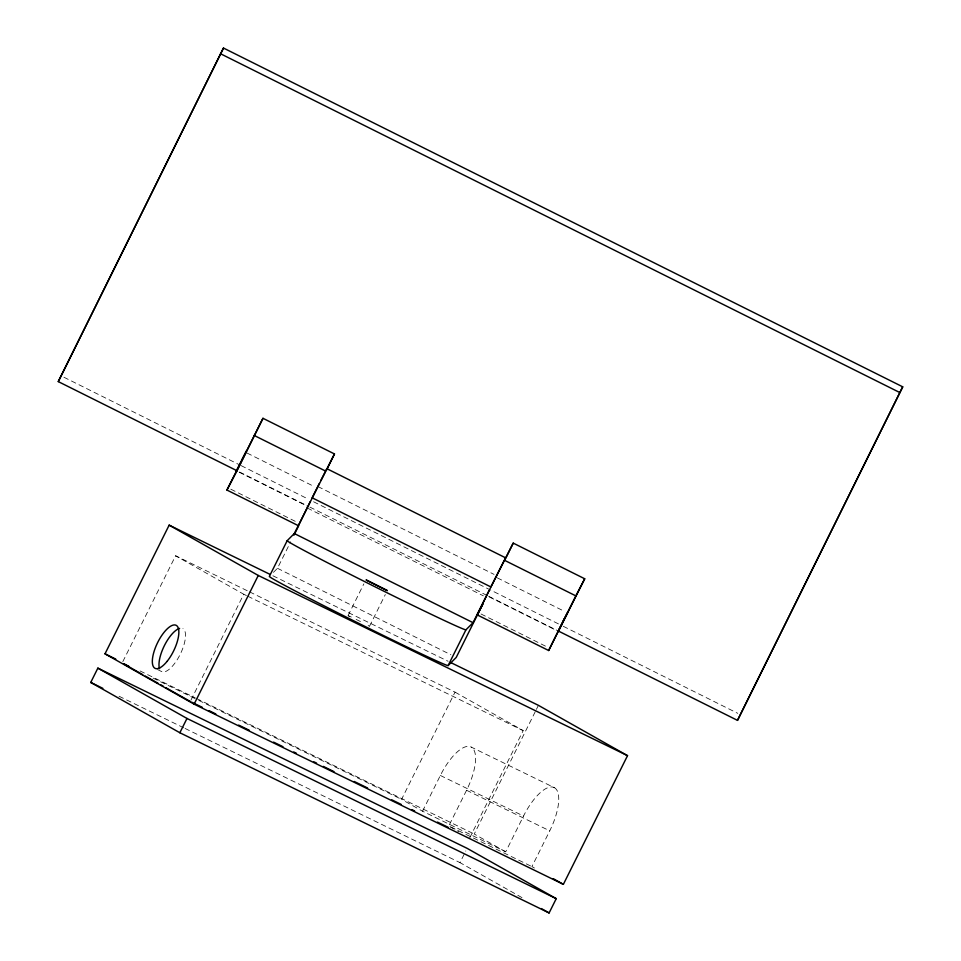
<?xml version="1.0" encoding="UTF-8"?>
<svg xmlns="http://www.w3.org/2000/svg" width="961" height="961" viewBox="0 0 961 961"><rect width="100%" height="100%" fill="white"/><g stroke="black" fill="none" stroke-linecap="round" stroke-linejoin="round"><path stroke-width="0.72" stroke-dasharray="4.8 3.6" d="M122.804 661.661L175.599 555.77L248.142 591.171M190.951 700.137L243.746 594.246L175.599 555.77M273.429 572.336L277.477 568.287L290.678 541.8M348.026 615.629L363.871 583.856M369.48 626.32L385.313 594.547M422.54 811.204L440.354 775.467A39.954 15.028 -64 0 1 471.286 747.117L554.449 787.708A39.954 15.028 -64 0 0 523.529 816.045L505.702 851.794L422.54 811.204L401.566 799.372L455.034 692.136L249.488 591.832M449.412 824.682L466.565 790.266A39.954 15.028 -64 0 0 471.286 747.117M469.713 837.848L523.18 730.612L455.034 692.136M521.991 897.634L459.995 862.63L465.833 850.929M505.702 851.794L474.253 834.028L535.745 710.708M536.406 709.362L538.412 705.338M554.449 787.708A39.954 15.028 -64 0 1 549.74 830.845L531.913 866.594L535.685 868.72M348.447 615.761L351.306 617.058M272.924 575.783L448.126 661.276M243.746 594.246L246.436 595.556M247.77 596.216L523.18 730.612M440.354 775.467L523.529 816.045M466.565 790.266L549.74 830.845M157.568 669.565L161.556 671.523A23.965 9.021 -64 0 0 180.115 654.513A23.965 9.021 -64 0 0 182.938 628.626M140.042 670.934L195.287 697.902M196.633 698.551L474.253 834.028M153.039 678.082L197.365 699.716M198.711 700.365L401.566 799.372M530.568 865.945L448.751 826.004L458.613 831.577M119.044 696.245L183.731 727.813M185.077 728.462L459.995 862.63M356.159 619.413L361.708 622.175M317.971 486.566L494.05 574.39M247.061 453.051L314.583 486.734M497.305 577.873L564.828 611.544M63.919 377.241L239.757 464.944M241.103 465.617L308.229 499.095M313.598 501.774L561.933 625.635M563.266 626.296L737.772 713.338M239.661 472.079L305.862 505.09M309.85 507.084L485.93 594.895M488.584 596.228L558.761 631.221M239.157 472.187L308 506.531M489.401 596.997L555.602 630.02M307.28 508.021L483.347 595.832M230.796 489.185L298.318 522.856M481.029 613.995L547.241 647.017M277.477 568.287L450.889 654.777M368.135 625.515L369.156 626.091M348.338 615.857L349.372 616.433"/><path stroke-width="1.44" d="M326.524 469.545L326.884 468.692L505.63 557.848L505.005 558.954M310.271 501.522L298.427 525.703L226.928 490.05L262.978 418.299L334.476 453.952L326.488 470.097M319.316 483.431L312.121 497.786L490.867 586.943L513.222 543.109L584.72 578.774L548.659 650.525L477.161 614.86L489.017 590.667M548.659 650.525L564.227 618.872M262.978 418.299L237.019 470.758L58.273 381.601L223.493 48.05L902.727 386.827L737.507 720.378L558.761 631.221M223.493 48.05L58.273 381.601M505.894 557.909L513.222 543.109M737.507 720.378L902.727 386.827M90.742 682.43L97.866 668.135L467.118 848.335L556.239 898.655L549.103 912.95L179.851 732.75L90.742 682.43L102.863 688.352M450.817 662.597L538.412 705.338L627.533 755.658L563.362 884.36L194.11 704.161L105.001 653.828L169.16 525.138L270.233 574.462M179.851 732.75L186.987 718.456L97.866 668.135M194.11 704.161L258.269 575.459L169.16 525.138M334.476 453.952L294.306 533.535L287.195 540.659L269.38 576.396A99.872 2.09 26.5 0 0 357.192 622.536A99.872 2.09 26.5 0 0 448.126 665.553L456.223 657.432L482.626 604.481M293.982 535.181L298.595 525.919M448.126 665.553L465.941 629.803L473.052 622.692L504.345 560.215L575.843 595.88L584.72 578.774M240.682 462.685C223.36 496.753 258.869 426.552 241.571 460.583M563.314 621.058L575.843 595.88M562.425 623.16L558.245 631.341L567.483 612.866L564.491 618.704M320.902 480.284L325.599 471.07L254.1 435.405M237.019 470.758L226.928 490.05M483.167 603.46L477.161 614.86M326.26 469.797L326.884 468.692M258.269 575.459L627.533 755.658M105.001 653.828L115.776 659.09M128.846 666.273L123.476 663.655L142.708 674.622M191.623 702.143L202.375 707.38M209.09 710.659L215.805 713.939M238.64 725.087L249.392 730.324M273.573 742.132L282.978 746.721M293.73 751.958L296.408 753.28M313.875 761.797L316.565 763.106M323.28 766.385L334.032 771.635M354.177 781.461L367.619 788.02M391.8 799.828L401.205 804.417M411.945 809.655L414.635 810.964M437.471 822.111L448.222 827.361M186.987 718.456L556.239 898.655M220.537 53.756L899.772 392.532M294.306 533.535L473.052 622.692M553.296 878.666L563.362 884.36M145.279 676.076L158.133 683.331M160.703 684.785L163.274 686.238M165.857 687.692L190.278 701.482M541.355 908.577L549.103 912.95M159.514 668.712A23.965 9.021 -64 0 1 164.379 645.636A23.965 9.021 -64 0 1 179.611 628.398M465.941 629.803A99.872 2.09 26.5 0 1 375.018 586.787A99.872 2.09 26.5 0 1 287.195 540.659M366.261 580.012L387.295 590.583L366.261 580.012M167.058 661.396A23.965 9.021 -64 0 0 176.283 625.383A23.965 9.021 -64 0 0 153.436 653.708A23.965 9.021 -64 0 0 167.058 661.396"/></g></svg>
